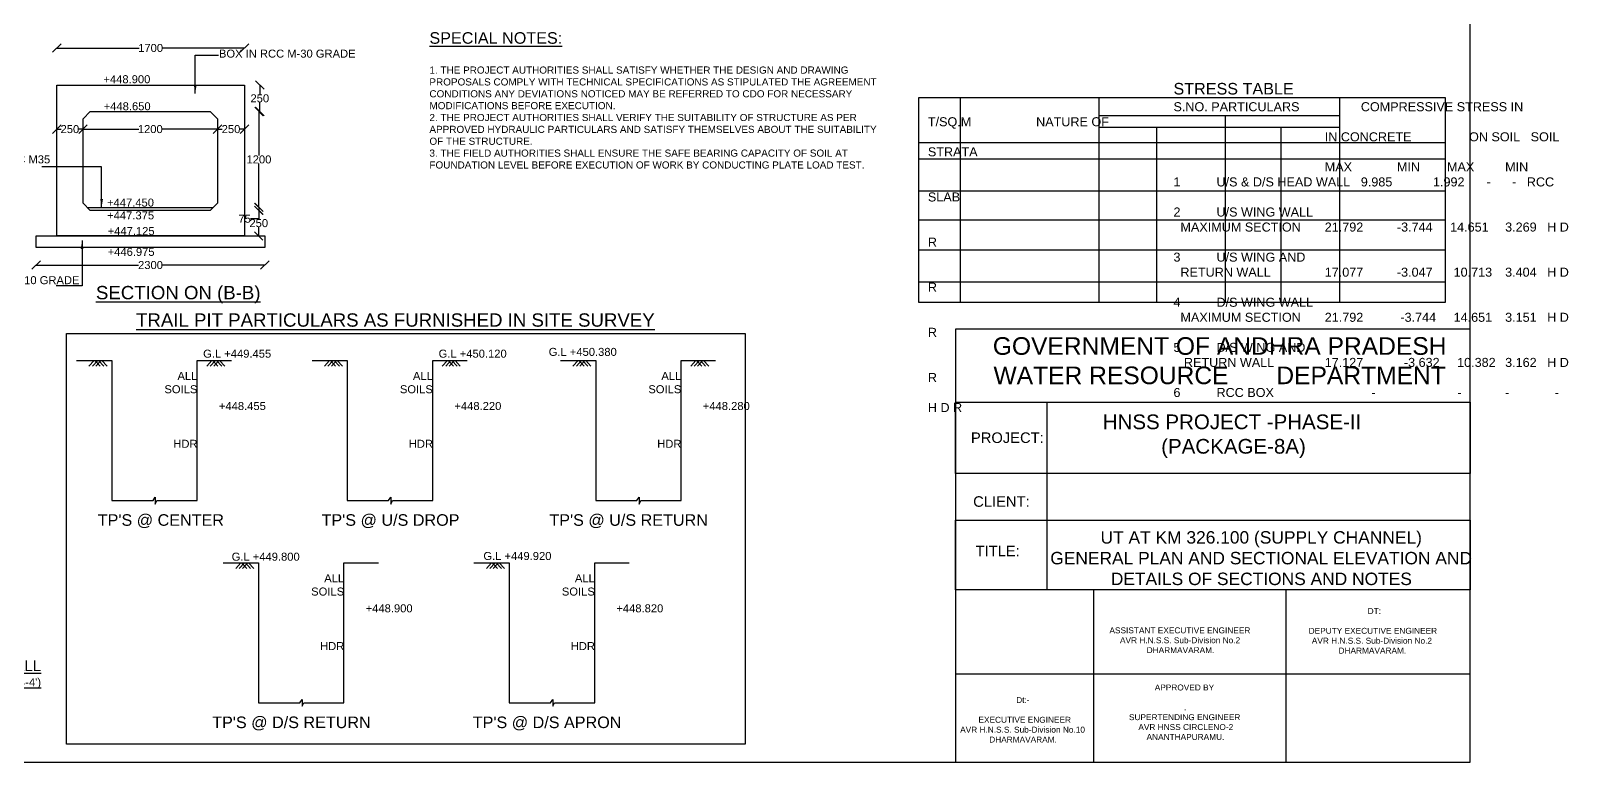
# Model space of a CAD drawing. Header units: millimetres. Extents: x 5124 to 6568637, y 2311 to 91879094.
# Drawn here: x 3802420 to 3819711, y 45931298 to 45939522 of the extents above; entities that cross this region are included whole.
import ezdxf

# ---------------------------------------------------------------- set-up
doc = ezdxf.new("R2010")
doc.units = ezdxf.units.MM
doc.header["$MEASUREMENT"] = 0
for name, color, linetype in [('DIMENSION', 7, 'Continuous'), ('DRAWING', 7, 'Continuous'), ('TEXT', 7, 'Continuous')]:
    doc.layers.add(name, color=color, linetype=linetype)
doc.styles.get("Standard").update_dxf_attribs({"font": 'arial.ttf', "height": 90})
doc.dimstyles.get("Standard").update_dxf_attribs({"dimtxt": 200, "dimasz": 110, "dimexe": 0.18, "dimexo": 0.0625, "dimgap": 0.09, "dimtad": 0, "dimtih": 1, "dimtoh": 1, "dimdec": 0, "dimzin": 0, "dimdsep": 46, "dimtxsty": 'Standard', "dimblk": 'OBLIQUE', "dimcen": 0.09, "dimse1": 1, "dimse2": 1, "dimadec": 0, "dimazin": 0, "dimtfac": 1, "dimtdec": 0, "dimtofl": 0, "dimtmove": 0, "dimatfit": 3, "dimfxl": 1, "dimtolj": 1, "dimtzin": 0, "dimarcsym": 0})

# ---------------------------------------------------------------- blocks, each defined once
blk = doc.blocks.new('_Oblique')
at = {"color": 0, "linetype": 'ByBlock', "lineweight": -2}
blk.add_line((-0.5, -0.5), (0.5, 0.5), dxfattribs=at)
blk = doc.blocks.new('*D149')
at = {"layer": 'Defpoints', "color": 0, "linetype": 'Continuous', "transparency": 16777216}
for p in [(3804824, 45939328), (3802713, 45938912), (3804824, 45938912)]:
    blk.add_point(p, dxfattribs=at)
at = {"layer": 'DRAWING', "color": 0, "linetype": 'Continuous', "lineweight": -2, "transparency": 16777216}
for p, q in [((3802713, 45939328), (3803638, 45939328)), ((3804824, 45939328), (3803898, 45939328))]:
    blk.add_line(p, q, dxfattribs=at)
at = {"layer": 'DRAWING', "color": 0, "linetype": 'Continuous', "lineweight": -2, "transparency": 16777216, "xscale": 95, "yscale": 95, "zscale": 95, "rotation": 180}
blk.add_blockref('_Oblique', (3802713, 45939328), dxfattribs=at)
at = {"layer": 'DRAWING', "color": 0, "linetype": 'Continuous', "lineweight": -2, "transparency": 16777216, "xscale": 95, "yscale": 95, "zscale": 95}
blk.add_blockref('_Oblique', (3804824, 45939328), dxfattribs=at)
at = {"layer": 'DRAWING', "color": 0, "linetype": 'Continuous', "transparency": 16777216, "insert": (3803768, 45939328), "char_height": 90, "attachment_point": 5}
blk.add_mtext('\\A1;1700', dxfattribs=at)
blk = doc.blocks.new('*D150')
at = {"layer": 'Defpoints', "color": 0, "linetype": 'Continuous', "transparency": 16777216}
for p in [(3802713, 45938416), (3803008, 45938416), (3803008, 45938416)]:
    blk.add_point(p, dxfattribs=at)
at = {"layer": 'DRAWING', "color": 0, "linetype": 'Continuous', "lineweight": -2, "transparency": 16777216}
for p, q in [((3802713, 45938416), (3802760, 45938416)), ((3803008, 45938416), (3802961, 45938416))]:
    blk.add_line(p, q, dxfattribs=at)
at = {"layer": 'DRAWING', "color": 0, "linetype": 'Continuous', "lineweight": -2, "transparency": 16777216, "xscale": 95, "yscale": 95, "zscale": 95, "rotation": 180}
blk.add_blockref('_Oblique', (3802713, 45938416), dxfattribs=at)
at = {"layer": 'DRAWING', "color": 0, "linetype": 'Continuous', "lineweight": -2, "transparency": 16777216, "xscale": 95, "yscale": 95, "zscale": 95}
blk.add_blockref('_Oblique', (3803008, 45938416), dxfattribs=at)
at = {"layer": 'DRAWING', "color": 0, "linetype": 'Continuous', "transparency": 16777216, "insert": (3802860, 45938416), "char_height": 90, "attachment_point": 5}
blk.add_mtext('\\A1;250', dxfattribs=at)
blk = doc.blocks.new('*D151')
at = {"layer": 'Defpoints', "color": 0, "linetype": 'Continuous', "transparency": 16777216}
for p in [(3803008, 45938416), (3804520, 45938416), (3804520, 45938416)]:
    blk.add_point(p, dxfattribs=at)
at = {"layer": 'DRAWING', "color": 0, "linetype": 'Continuous', "lineweight": -2, "transparency": 16777216}
for p, q in [((3803008, 45938416), (3803634, 45938416)), ((3804520, 45938416), (3803894, 45938416))]:
    blk.add_line(p, q, dxfattribs=at)
at = {"layer": 'DRAWING', "color": 0, "linetype": 'Continuous', "lineweight": -2, "transparency": 16777216, "xscale": 95, "yscale": 95, "zscale": 95, "rotation": 180}
blk.add_blockref('_Oblique', (3803008, 45938416), dxfattribs=at)
at = {"layer": 'DRAWING', "color": 0, "linetype": 'Continuous', "lineweight": -2, "transparency": 16777216, "xscale": 95, "yscale": 95, "zscale": 95}
blk.add_blockref('_Oblique', (3804520, 45938416), dxfattribs=at)
at = {"layer": 'DRAWING', "color": 0, "linetype": 'Continuous', "transparency": 16777216, "insert": (3803764, 45938416), "char_height": 90, "attachment_point": 5}
blk.add_mtext('\\A1;1200', dxfattribs=at)
blk = doc.blocks.new('*D152')
at = {"layer": 'Defpoints', "color": 0, "linetype": 'Continuous', "transparency": 16777216}
for p in [(3804520, 45938416), (3804824, 45938416), (3804824, 45938416)]:
    blk.add_point(p, dxfattribs=at)
at = {"layer": 'DRAWING', "color": 0, "linetype": 'Continuous', "lineweight": -2, "transparency": 16777216}
for p, q in [((3804520, 45938416), (3804572, 45938416)), ((3804824, 45938416), (3804772, 45938416))]:
    blk.add_line(p, q, dxfattribs=at)
at = {"layer": 'DRAWING', "color": 0, "linetype": 'Continuous', "lineweight": -2, "transparency": 16777216, "xscale": 95, "yscale": 95, "zscale": 95, "rotation": 180}
blk.add_blockref('_Oblique', (3804520, 45938416), dxfattribs=at)
at = {"layer": 'DRAWING', "color": 0, "linetype": 'Continuous', "lineweight": -2, "transparency": 16777216, "xscale": 95, "yscale": 95, "zscale": 95}
blk.add_blockref('_Oblique', (3804824, 45938416), dxfattribs=at)
at = {"layer": 'DRAWING', "color": 0, "linetype": 'Continuous', "transparency": 16777216, "insert": (3804672, 45938416), "char_height": 90, "attachment_point": 5}
blk.add_mtext('\\A1;250', dxfattribs=at)
blk = doc.blocks.new('*D153')
at = {"layer": 'Defpoints', "color": 0, "linetype": 'Continuous', "transparency": 16777216}
for p in [(3802481, 45937085.5), (3805052, 45937085.5), (3805052, 45936887.5)]:
    blk.add_point(p, dxfattribs=at)
at = {"layer": 'DRAWING', "color": 0, "linetype": 'Continuous', "lineweight": -2, "transparency": 16777216}
for p, q in [((3802481, 45936887.5), (3803631.41, 45936887.5)), ((3805052, 45936887.5), (3803901.59, 45936887.5))]:
    blk.add_line(p, q, dxfattribs=at)
at = {"layer": 'DRAWING', "color": 0, "linetype": 'Continuous', "lineweight": -2, "transparency": 16777216, "xscale": 95, "yscale": 95, "zscale": 95, "rotation": 180}
blk.add_blockref('_Oblique', (3802481, 45936887.5), dxfattribs=at)
at = {"layer": 'DRAWING', "color": 0, "linetype": 'Continuous', "lineweight": -2, "transparency": 16777216, "xscale": 95, "yscale": 95, "zscale": 95}
blk.add_blockref('_Oblique', (3805052, 45936887.5), dxfattribs=at)
at = {"layer": 'DRAWING', "color": 0, "linetype": 'Continuous', "transparency": 16777216, "insert": (3803766.5, 45936887.5), "char_height": 90, "attachment_point": 5}
blk.add_mtext('\\A1;2300', dxfattribs=at)
blk = doc.blocks.new('*D154')
at = {"layer": 'Defpoints', "color": 0, "linetype": 'Continuous', "transparency": 16777216}
for p in [(3804438, 45938912), (3804996, 45938912), (3804438, 45938614)]:
    blk.add_point(p, dxfattribs=at)
at = {"layer": 'DRAWING', "color": 0, "linetype": 'Continuous', "lineweight": -2, "transparency": 16777216}
for p, q in [((3804996, 45938912), (3804996, 45938809)), ((3804996, 45938614), (3804996, 45938716))]:
    blk.add_line(p, q, dxfattribs=at)
at = {"layer": 'DRAWING', "color": 0, "linetype": 'Continuous', "lineweight": -2, "transparency": 16777216, "xscale": 95, "yscale": 95, "zscale": 95}
for p, rotation in [((3804996, 45938912), 90), ((3804996, 45938614), 270)]:
    blk.add_blockref('_Oblique', p, dxfattribs=dict(at, rotation=rotation))
at = {"layer": 'DRAWING', "color": 0, "linetype": 'Continuous', "transparency": 16777216, "insert": (3804996, 45938762), "char_height": 90, "attachment_point": 5}
blk.add_mtext('\\A1;250', dxfattribs=at)
blk = doc.blocks.new('*D155')
at = {"layer": 'Defpoints', "color": 0, "linetype": 'Continuous', "transparency": 16777216}
for p in [(3804352, 45938614), (3804352, 45937536), (3804986, 45937536)]:
    blk.add_point(p, dxfattribs=at)
at = {"layer": 'DRAWING', "color": 0, "linetype": 'Continuous', "lineweight": -2, "transparency": 16777216}
for p, q in [((3804986, 45938614), (3804986, 45938121)), ((3804986, 45937536), (3804986, 45938029))]:
    blk.add_line(p, q, dxfattribs=at)
at = {"layer": 'DRAWING', "color": 0, "linetype": 'Continuous', "lineweight": -2, "transparency": 16777216, "xscale": 95, "yscale": 95, "zscale": 95}
for p, rotation in [((3804986, 45938614), 90), ((3804986, 45937536), 270)]:
    blk.add_blockref('_Oblique', p, dxfattribs=dict(at, rotation=rotation))
at = {"layer": 'DRAWING', "color": 0, "linetype": 'Continuous', "transparency": 16777216, "insert": (3804986, 45938075), "char_height": 90, "attachment_point": 5}
blk.add_mtext('\\A1;1200', dxfattribs=at)
blk = doc.blocks.new('*D156')
at = {"layer": 'Defpoints', "color": 0, "linetype": 'Continuous', "transparency": 16777216}
for p in [(3804379, 45937536), (3804379, 45937503), (3804985, 45937503)]:
    blk.add_point(p, dxfattribs=at)
at = {"layer": 'DRAWING', "color": 0, "linetype": 'Continuous', "lineweight": -2, "transparency": 16777216}
for p, q in [((3804985, 45937408), (3804890, 45937408)), ((3804985, 45937536), (3804985, 45937503)), ((3804985, 45937503), (3804985, 45937408))]:
    blk.add_line(p, q, dxfattribs=at)
at = {"layer": 'DRAWING', "color": 0, "linetype": 'Continuous', "lineweight": -2, "transparency": 16777216, "xscale": 95, "yscale": 95, "zscale": 95}
for p, rotation in [((3804985, 45937536), 90), ((3804985, 45937503), 270)]:
    blk.add_blockref('_Oblique', p, dxfattribs=dict(at, rotation=rotation))
at = {"layer": 'DRAWING', "color": 0, "linetype": 'Continuous', "transparency": 16777216, "insert": (3804825, 45937408), "char_height": 90, "attachment_point": 5}
blk.add_mtext('\\A1;75', dxfattribs=at)
blk = doc.blocks.new('*D157')
at = {"layer": 'Defpoints', "color": 0, "linetype": 'Continuous', "transparency": 16777216}
for p in [(3804324, 45937503), (3804324, 45937215), (3804984, 45937215)]:
    blk.add_point(p, dxfattribs=at)
at = {"layer": 'DRAWING', "color": 0, "linetype": 'Continuous', "lineweight": -2, "transparency": 16777216}
for p, q in [((3804984, 45937503), (3804984, 45937405)), ((3804984, 45937215), (3804984, 45937313))]:
    blk.add_line(p, q, dxfattribs=at)
at = {"layer": 'DRAWING', "color": 0, "linetype": 'Continuous', "lineweight": -2, "transparency": 16777216, "xscale": 95, "yscale": 95, "zscale": 95}
for p, rotation in [((3804984, 45937503), 90), ((3804984, 45937215), 270)]:
    blk.add_blockref('_Oblique', p, dxfattribs=dict(at, rotation=rotation))
at = {"layer": 'DRAWING', "color": 0, "linetype": 'Continuous', "transparency": 16777216, "insert": (3804984, 45937359), "char_height": 90, "attachment_point": 5}
blk.add_mtext('\\A1;250', dxfattribs=at)

msp = doc.modelspace()

# ---------------------------------------------------------------- linework, layer by layer
at = {"layer": 'DIMENSION', "linetype": 'Continuous'}
msp.add_lwpolyline([(3818608.5, 45955152.5), (3782068, 45955152.5), (3782068, 45931298.5), (3818608.5, 45931298.5)], close=True, dxfattribs=at)
at = {"layer": 'DRAWING', "linetype": 'Continuous'}
for points in [[(3804823.5, 45937215), (3802713, 45937215), (3802713, 45938911.5), (3804823.5, 45938911.5)], [(3803089.5, 45938613.5), (3804438.5, 45938613.5), (3804520, 45938532), (3804520, 45937584.5), (3804438.5, 45937503), (3803089.5, 45937503), (3803008, 45937584.5), (3803008, 45938532)], [(3802481, 45937215), (3805052, 45937215), (3805052, 45937085.5), (3802481, 45937085.5)], [(3802820.5, 45936117.5), (3810455, 45936117.5), (3810455, 45931501.5), (3802820.5, 45931501.5)]]:
    msp.add_lwpolyline(points, close=True, dxfattribs=at)
for points in [[(3803056.8, 45937535.8), (3804471.2, 45937535.8)], [(3802934.5, 45935815.5), (3803331, 45935815.5), (3803331, 45934241), (3803795, 45934241), (3803820, 45934278.5), (3803820, 45934201.5), (3803839, 45934242), (3804292, 45934242), (3804292, 45935815.5), (3804679, 45935815.5)], [(3803132.8, 45935815.5), (3803074.5, 45935751)], [(3803172.5, 45935815.5), (3803114.2, 45935751)], [(3803141, 45935815.5), (3803200, 45935752)], [(3803210.5, 45935815.5), (3803152.2, 45935751)], [(3803183.5, 45935815.5), (3803242.5, 45935752)], [(3803218.5, 45935815.5), (3803277.5, 45935752)], [(3804457.5, 45935815.5), (3804399.2, 45935751)], [(3804497.2, 45935815.5), (3804439, 45935751)], [(3804465.8, 45935815.5), (3804524.8, 45935752)], [(3804535.2, 45935815.5), (3804477, 45935751)], [(3804508.2, 45935815.5), (3804567.2, 45935752)], [(3804543.2, 45935815.5), (3804602.2, 45935752)], [(3805583, 45935815.5), (3805979.5, 45935815.5), (3805979.5, 45934241), (3806443.5, 45934241), (3806468.5, 45934278.5), (3806468.5, 45934201.5), (3806487.5, 45934242), (3806940.5, 45934242), (3806940.5, 45935815.5), (3807327.5, 45935815.5)], [(3805781.2, 45935815.5), (3805723, 45935751)], [(3805821, 45935815.5), (3805762.8, 45935751)], [(3805789.5, 45935815.5), (3805848.5, 45935752)], [(3805859, 45935815.5), (3805800.8, 45935751)], [(3805832, 45935815.5), (3805891, 45935752)], [(3805867, 45935815.5), (3805926, 45935752)], [(3807106, 45935815.5), (3807047.8, 45935751)], [(3807145.8, 45935815.5), (3807087.5, 45935751)], [(3807114.2, 45935815.5), (3807173.2, 45935752)], [(3807183.8, 45935815.5), (3807125.5, 45935751)], [(3807156.8, 45935815.5), (3807215.8, 45935752)], [(3807191.8, 45935815.5), (3807250.8, 45935752)], [(3808377, 45935815.5), (3808773.5, 45935815.5), (3808773.5, 45934241), (3809237.5, 45934241), (3809262.5, 45934278.5), (3809262.5, 45934201.5), (3809281.5, 45934242), (3809734.5, 45934242), (3809734.5, 45935815.5), (3810121.5, 45935815.5)], [(3808575.2, 45935815.5), (3808517, 45935751)], [(3808615, 45935815.5), (3808556.8, 45935751)], [(3808583.5, 45935815.5), (3808642.5, 45935752)], [(3808653, 45935815.5), (3808594.8, 45935751)], [(3808626, 45935815.5), (3808685, 45935752)], [(3808661, 45935815.5), (3808720, 45935752)], [(3809900, 45935815.5), (3809841.8, 45935751)], [(3809939.8, 45935815.5), (3809881.5, 45935751)], [(3809908.2, 45935815.5), (3809967.2, 45935752)], [(3809977.8, 45935815.5), (3809919.5, 45935751)], [(3809950.8, 45935815.5), (3810009.8, 45935752)], [(3809985.8, 45935815.5), (3810044.8, 45935752)], [(3804585, 45933541), (3804981.5, 45933541), (3804981.5, 45931966.5), (3805445.5, 45931966.5), (3805470.5, 45932004), (3805470.5, 45931927), (3805489.5, 45931967.5), (3805942.5, 45931967.5), (3805942.5, 45933541), (3806329.5, 45933541)], [(3804783.2, 45933541), (3804725, 45933476.5)], [(3804823, 45933541), (3804764.8, 45933476.5)], [(3804791.5, 45933541), (3804850.5, 45933477.5)], [(3804861, 45933541), (3804802.8, 45933476.5)], [(3804834, 45933541), (3804893, 45933477.5)], [(3804869, 45933541), (3804928, 45933477.5)], [(3807404.5, 45933541), (3807801, 45933541), (3807801, 45931966.5), (3808265, 45931966.5), (3808290, 45932004), (3808290, 45931927), (3808309, 45931967.5), (3808762, 45931967.5), (3808762, 45933541), (3809149, 45933541)], [(3807602.8, 45933541), (3807544.5, 45933476.5)], [(3807642.5, 45933541), (3807584.2, 45933476.5)], [(3807611, 45933541), (3807670, 45933477.5)], [(3807680.5, 45933541), (3807622.2, 45933476.5)], [(3807653.5, 45933541), (3807712.5, 45933477.5)], [(3807688.5, 45933541), (3807747.5, 45933477.5)]]:
    msp.add_lwpolyline(points, dxfattribs=at)
at = {"layer": 'TEXT', "linetype": 'Continuous'}
for points in [[(3818325.5, 45938773), (3818325.5, 45936465.5), (3812408.5, 45936465.5), (3812408.5, 45938773)], [(3812408.5, 45938773), (3818325.5, 45938773)], [(3812874, 45938773), (3812874, 45936465.5)], [(3814432.5, 45938773), (3814432.5, 45936465.5)], [(3817139, 45938773), (3817139, 45936465.5)], [(3814432.5, 45938571), (3817139, 45938571)], [(3814432.5, 45938436.5), (3817139, 45938436.5)], [(3815079, 45938436.5), (3815079, 45936465.5)], [(3815854, 45938571), (3815854, 45936465.5)], [(3816478.5, 45938436.5), (3816478.5, 45936465.5)], [(3812408.5, 45938265.5), (3818325.5, 45938265.5)], [(3812408.5, 45938083.5), (3818325.5, 45938083.5)], [(3812408.5, 45937720.8), (3818325.5, 45937720.8)], [(3812408.5, 45937396.5), (3818325.5, 45937396.5)], [(3812408.5, 45937060.5), (3818325.5, 45937060.5)], [(3812408.5, 45936700.5), (3818325.5, 45936700.5)]]:
    msp.add_lwpolyline(points, dxfattribs=at)
at = {"layer": 'TEXT'}
for points in [[(3818608.5, 45936166.1), (3812821.2, 45936166.1), (3812821.2, 45931298.5), (3818608.5, 45931298.5)], [(3812821.2, 45935346.1), (3818608.5, 45935346.1), (3818608.5, 45934543.7), (3812821.2, 45934543.7)], [(3812821.2, 45934019.7), (3818608.5, 45934019.7), (3818608.5, 45933236.6), (3812821.2, 45933236.6)]]:
    msp.add_lwpolyline(points, close=True, dxfattribs=at)
for points in [[(3813848.9, 45935346.1), (3813848.9, 45933236.6)], [(3814373.6, 45933236.6), (3814373.6, 45931298.5)], [(3816537.1, 45933236.6), (3816537.1, 45931298.5)], [(3812821.2, 45932293.6), (3818608.5, 45932293.6)]]:
    msp.add_lwpolyline(points, dxfattribs=at)

# ---------------------------------------------------------------- texts
at = {"layer": 'DRAWING', "linetype": 'Continuous'}
msp.add_text('%%UTRAIL PIT PARTICULARS AS FURNISHED IN SITE SURVEY', height=150, dxfattribs=at).set_placement((3803604, 45936195))
at = {"layer": 'DRAWING', "linetype": 'Continuous', "attachment_point": 3}
for s, insert, char_height, width in [('G.L +449.455', (3805123.9, 45935936.7), 90, 997.549), ('G.L +450.120', (3807772.4, 45935936.7), 90, 997.549), ('G.L +450.380', (3809010.4, 45935956.7), 90, 997.549), ('ALL \\PSOILS', (3804293.4, 45935686.9), 90, 997.549), ('ALL \\PSOILS', (3806941.9, 45935686.9), 90, 997.549), ('ALL \\PSOILS', (3809735.9, 45935686.9), 90, 997.549), (' +448.455', (3805063.7, 45935348.3), 90, 997.549), (' +448.220', (3807712.2, 45935348.3), 90, 997.549), (' +448.280', (3810506.2, 45935348.3), 90, 997.549), ('HDR', (3804295.4, 45934923.7), 90, 997.549), ('HDR', (3806943.9, 45934923.7), 90, 997.549), ('HDR', (3809737.9, 45934923.7), 90, 997.549), ("TP'S @ CENTER", (3804592.9, 45934086.7), 130, 1418.797), ("TP'S @ U/S DROP", (3807241.4, 45934086.7), 130, 1581.258), ("TP'S @ U/S RETURN", (3810035.4, 45934086.7), 130, 1852.518), ('G.L +449.800', (3805444.5, 45933654.2), 90, 997.549), ('G.L +449.920', (3808275.9, 45933662.2), 90, 997.549), ('ALL \\PSOILS', (3805943.9, 45933412.4), 90, 997.549), ('ALL \\PSOILS', (3808763.4, 45933412.4), 90, 997.549), (' +448.900', (3806714.2, 45933073.8), 90, 997.549), (' +448.820', (3809533.7, 45933073.8), 90, 997.549), ('HDR', (3805945.9, 45932649.2), 90, 997.549), ('HDR', (3808765.4, 45932649.2), 90, 997.549), ("TP'S @ D/S RETURN", (3806243.4, 45931812.2), 130, 1852.518), ("TP'S @ D/S APRON", (3809062.9, 45931812.2), 130, 1852.518)]:
    msp.add_mtext(s, dxfattribs=dict(at, insert=insert, char_height=char_height, width=width))
at = {"layer": 'TEXT', "linetype": 'Continuous'}
for s, height, p in [('BOX IN RCC M-30 GRADE', 90, (3804536.3, 45939219.9)), ('+448.900', 90, (3803237, 45938932)), ('+448.650', 90, (3803240, 45938628)), ('75MM THICK W.C IN CC M35', 90, (3800941.5, 45938030.9)), ('+447.450', 90, (3803277.6, 45937545)), ('+447.375', 90, (3803279.1, 45937401.5)), ('+447.125', 90, (3803284.6, 45937225)), ('+446.975', 90, (3803284.6, 45936991.5)), ('COURSE IN C.CM10 GRADE', 90, (3801291, 45936673)), ('%%USECTION ON (B-B)', 150, (3803153.1, 45936503))]:
    msp.add_text(s, height=height, dxfattribs=at).set_placement(p)
at = {"layer": 'TEXT', "linetype": 'Continuous', "attachment_point": 1}
for s, insert, char_height, width in [('{\\H1.2816x;\\LSPECIAL NOTES:}\\P\\P{\\H0.78866x;1. THE PROJECT AUTHORITIES SHALL SATISFY WHETHER THE DESIGN AND DRAWING PROPOSALS COMPLY WITH TECHNICAL SPECIFICATIONS AS STIPULATED THE AGREEMENT CONDITIONS ANY DEVIATIONS NOTICED MAY BE REFERRED TO CDO FOR NECESSARY MODIFICATIONS BEFORE EXECUTION. \\P2. THE PROJECT AUTHORITIES SHALL VERIFY THE SUITABILITY OF STRUCTURE AS PER APPROVED HYDRAULIC PARTICULARS AND SATISFY THEMSELVES ABOUT THE SUITABILITY OF THE STRUCTURE. \\P3. THE FIELD AUTHORITIES SHALL ENSURE THE SAFE BEARING CAPACITY OF SOIL AT FOUNDATION LEVEL BEFORE EXECUTION OF WORK BY CONDUCTING PLATE LOAD TEST. }', (3806903.5, 45939506), 101.4384, 5195.453), ('\\pi2762;{\\H1.2816x;STRESS TABLE \\P\\pi0;}S.NO. PARTICULARS ^I^ICOMPRESSIVE STRESS IN T/SQ.M ^I^INATURE OF^I\\P^I ^I^I ^I^IIN CONCRETE ^I^ION SOIL ^I^ISOIL STRATA\\P^I^I^I^I^IMAX ^I^IMIN ^I    MAX ^IMIN \\P1 ^IU/S & D/S HEAD WALL ^I9.985 ^I^I1.992^I     -^I^I - ^I^IRCC SLAB \\P2 ^IU/S WING WALL \\P^IMAXIMUM SECTION ^I21.792 ^I-3.744     14.651 ^I3.269 ^I^IH D R \\P3 ^IU/S WING AND \\P^IRETURN WALL ^I^I17.077 ^I-3.047      10.713 ^I3.404^I^I H D R \\P4 ^ID/S WING WALL \\P^IMAXIMUM SECTION ^I21.792^I -3.744     14.651 ^I3.151 ^I^IH D R \\P5 ^ID/S WING AND\\P^I RETURN WALL ^I^I17.127 ^I  -3.632     10.382 ^I3.162^I^I H D R \\P6 ^IRCC BOX ^I^I^I   -^I^I       -^I^I-             -^I^I H D R ', (3812509.5, 45938935.5), 101.438, 6858.441)]:
    msp.add_mtext(s, dxfattribs=dict(at, insert=insert, char_height=char_height, width=width))
at = {"layer": 'TEXT', "color": 7, "insert": (3815790.8, 45935811.5), "char_height": 198.021, "width": 5647.315, "attachment_point": 5}
msp.add_mtext('GOVERNMENT OF ANDHRA PRADESH\\PWATER RESOURCE       DEPARTMENT', dxfattribs=at)
at = {"layer": 'TEXT'}
for s, insert, char_height, width, attachment_point in [('\\pi1127.1;HNSS PROJECT -PHASE-II\\P\\pi1720; (PACKAGE-8A)\\P\\pi2529.3; ', (3813349.4, 45935207.9), 165.018, 5122.598, 1), ('PROJECT:', (3812993.9, 45935006.3), 118.55, 1106.152, 1), ('CLIENT:', (3813019, 45934288.8), 118.55, 1106.152, 1), ('TITLE:', (3813046.3, 45933733.2), 118.55, 642.874, 1), ('\\pi765.1;UT AT KM 326.100 (SUPPLY CHANNEL)\\P\\pi199.94;GENERAL PLAN AND SECTIONAL ELEVATION AND \\P\\pi880.79;DETAILS OF SECTIONS AND NOTES', (3813686.2, 45933896.2), 139.824, 5122.598, 1), ('\\pi1577.4;  DT: \\P\\pi1674.3;\\P\\pi939.5; DEPUTY EXECUTIVE ENGINEER\\P\\pi1000.8;AVR H.N.S.S. Sub-Division No.2\\P\\pi1301.3;DHARMAVARAM.', (3815826.7, 45933031.7), 66.714, 3348.56, 1), ('\\pi1674.3;\\P\\P\\pi882.52;ASSISTANT EXECUTIVE ENGINEER\\P\\pi1000.8;AVR H.N.S.S. Sub-Division No.2\\P\\pi1301.3;DHARMAVARAM.', (3813669.1, 45933037), 66.714, 3348.56, 1), ("{\\H0.73491x;\\LD/S WING WALL \\P\\H0.74999x; (SECTION '4-4') }", (3802535.6, 45932443.5), 163.286, 3591.195, 3), ('\\pi1604.3;Dt:- \\P\\pi1674.3;\\P\\pi1128.5;  EXECUTIVE ENGINEER\\P\\pi974.67;AVR H.N.S.S. Sub-Division No.10\\P\\pi1301.3;DHARMAVARAM.', (3811898, 45932031.5), 66.714, 3348.56, 1), ('\\pi1340.6;APPROVED BY\\P\\pi1661.3; \\P\\pi1669.6;.  \\P\\pi1050.4;SUPERTENDING ENGINEER                \\P\\pi1130.4; AVR HNSS CIRCLENO-2\\P\\pi0;^I^I^I^I       ANANTHAPURAMU.', (3813720.4, 45932172.2), 66.714, 3348.56, 1)]:
    msp.add_mtext(s, dxfattribs=dict(at, insert=insert, char_height=char_height, width=width, attachment_point=attachment_point))

# ---------------------------------------------------------------- dimensions: what is measured, and where the dimension line sits
at = {"layer": 'DRAWING', "linetype": 'Continuous'}
for base, p1, p2, text, picture, middle in [((3804823.5, 45939328.5), (3802713, 45938911.5), (3804823.5, 45938911.5), '1700', '*D149', (3803768.2, 45939328.5)), ((3803008, 45938416.5), (3802713, 45938416.5), (3803008, 45938416.5), '250', '*D150', (3802860.5, 45938416.5)), ((3804520, 45938416.5), (3803008, 45938416.5), (3804520, 45938416.5), '1200', '*D151', (3803764, 45938416.5)), ((3804823.5, 45938416.5), (3804520, 45938416.5), (3804823.5, 45938416.5), '250', '*D152', (3804671.8, 45938416.5)), ((3805052, 45936887.5), (3802481, 45937085.5), (3805052, 45937085.5), '2300', '*D153', (3803766.5, 45936887.5))]:
    dim = msp.add_linear_dim(base=base, p1=p1, p2=p2, text=text, dimstyle='Standard', override={"dimasz": 95, "dimarcsym": 1}, dxfattribs=at)
    dim.commit()
    dim.dimension.update_dxf_attribs({"geometry": picture, "text_midpoint": middle})
for base, p1, p2, text, picture, middle in [((3804996.5, 45938911.5), (3804438.5, 45938613.5), (3804438.5, 45938911.5), '250', '*D154', (3804996.5, 45938762.5)), ((3804986.5, 45937535.8), (3804352, 45938613.5), (3804352, 45937535.8), '1200', '*D155', (3804986.5, 45938074.6)), ((3804984.5, 45937215), (3804324.5, 45937503), (3804324.5, 45937215), '250', '*D157', (3804984.5, 45937359)), ((3804985, 45937503), (3804379, 45937535.8), (3804379, 45937503), '75', '*D156', (3804825.5, 45937408))]:
    dim = msp.add_linear_dim(base=base, p1=p1, p2=p2, angle=90, text=text, dimstyle='Standard', override={"dimasz": 95, "dimarcsym": 1}, dxfattribs=at)
    dim.commit()
    dim.dimension.update_dxf_attribs({"geometry": picture, "text_midpoint": middle})

# ---------------------------------------------------------------- leaders
for points in [[(3804269.5, 45938816.5), (3804269.5, 45939248.5), (3804531.5, 45939248.5)], [(3803216.5, 45937535.8), (3803216.5, 45937991), (3802544.5, 45937991)], [(3802997.5, 45937162.5), (3802997.5, 45936653), (3802705, 45936653)]]:
    msp.add_leader(points, dimstyle='Standard', override={"dimasz": 95, "dimgap": 0.09, "dimtad": 0, "dimarcsym": 1}, dxfattribs=at)

doc.saveas('drawing.dxf')
